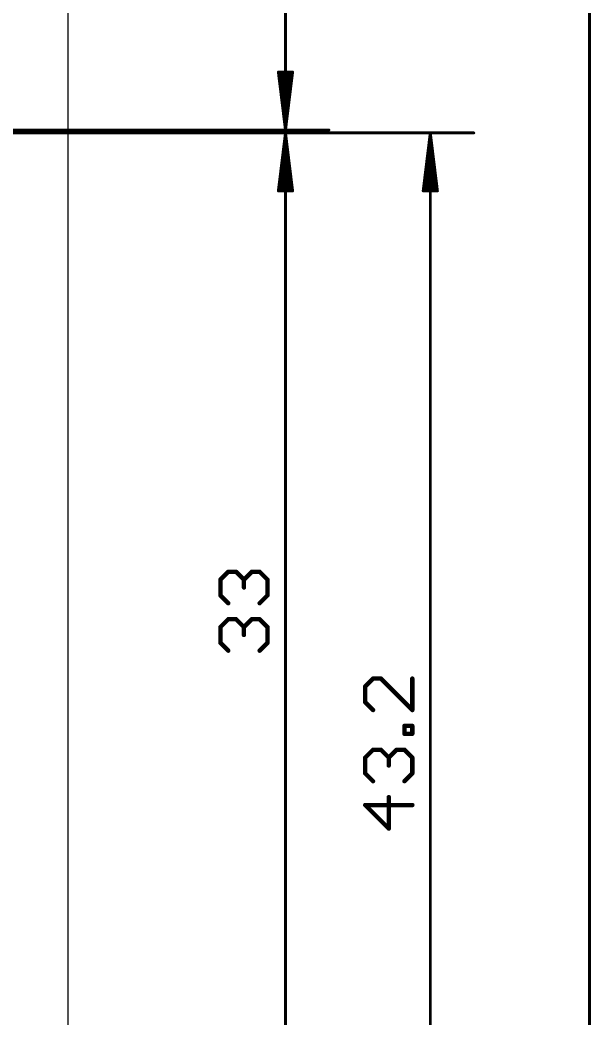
# Model space of a CAD drawing. Extents: x -10 to 70, y -21 to 116.
# Drawn here: x 48.33 to 68.05, y 12.58 to 47.03 of the extents above; entities that cross this region are included whole.
import ezdxf

# ---------------------------------------------------------------- set-up
doc = ezdxf.new("R2010")
doc.units = 0
doc.layers.add('20', color=7, linetype='CONTINUOUS')
doc.layers.add('47', color=253, linetype='CONTINUOUS')

msp = doc.modelspace()

# ---------------------------------------------------------------- linework, layer by layer
at = {"layer": '20'}
msp.add_line((50, 0), (50, 50), dxfattribs=at)
at = {"layer": '47'}
for points, const_width in [([(68, 0), (68, 100)], 0.1), ([(57.5, 43.23), (57.5, 95.4465)], 0.1), ([(57.5, 43.23), (57.2544, 45.23)], 0.1), ([(57.2544, 45.23), (57.7456, 45.23)], 0.1), ([(57.5, 43.23), (57.3, 45.23)], 0.1), ([(57.5, 43.23), (57.4, 45.23)], 0.1), ([(57.7456, 45.23), (57.5, 43.23)], 0.1), ([(57.6, 45.23), (57.5, 43.23)], 0.1), ([(57.7, 45.23), (57.5, 43.23)], 0.1), ([(6.1995, 43.13), (64, 43.13)], 0.1), ([(6.1995, 43.13), (59, 43.13)], 0.1), ([(44.3495, 43.23), (59, 43.23)], 0.1), ([(57.5, 43.13), (57.2544, 41.13)], 0.1), ([(57.5, 43.13), (57.3, 41.13)], 0.1), ([(57.5, 43.13), (57.4, 41.13)], 0.1), ([(57.5, 10.08), (57.5, 43.13)], 0.1), ([(57.7456, 41.13), (57.5, 43.13)], 0.1), ([(57.6, 41.13), (57.5, 43.13)], 0.1), ([(57.7, 41.13), (57.5, 43.13)], 0.1), ([(62.5, 43.13), (62.2544, 41.13)], 0.1), ([(62.5, 43.13), (62.3, 41.13)], 0.1), ([(62.5, 43.13), (62.4, 41.13)], 0.1), ([(62.5, -0.08), (62.5, 43.13)], 0.1), ([(62.7456, 41.13), (62.5, 43.13)], 0.1), ([(62.6, 41.13), (62.5, 43.13)], 0.1), ([(62.7, 41.13), (62.5, 43.13)], 0.1), ([(57.2544, 41.13), (57.7456, 41.13)], 0.1), ([(62.2544, 41.13), (62.7456, 41.13)], 0.1), ([(55.2523, 27.7126), (55.5235, 27.9838)], 0.1524), ([(55.5235, 27.9838), (55.7946, 27.9838)], 0.1524), ([(55.7946, 27.9838), (56.0658, 27.7126)], 0.1524), ([(56.0658, 27.7126), (56.337, 27.9838)], 0.1524), ([(56.337, 27.9838), (56.6081, 27.9838)], 0.1524), ([(56.6081, 27.9838), (56.8793, 27.7126)], 0.1524), ([(55.2523, 27.1703), (55.2523, 27.7126)], 0.1524), ([(56.0658, 27.7126), (56.0658, 27.4415)], 0.1524), ([(56.8793, 27.7126), (56.8793, 27.1703)], 0.1524), ([(55.5235, 26.8991), (55.2523, 27.1703)], 0.1524), ([(56.8793, 27.1703), (56.6081, 26.8991)], 0.1524), ([(55.2523, 26.0755), (55.5235, 26.3466)], 0.1524), ([(55.5235, 26.3466), (55.7946, 26.3466)], 0.1524), ([(55.7946, 26.3466), (56.0658, 26.0755)], 0.1524), ([(56.0658, 26.0755), (56.337, 26.3466)], 0.1524), ([(56.337, 26.3466), (56.6081, 26.3466)], 0.1524), ([(56.6081, 26.3466), (56.8793, 26.0755)], 0.1524), ([(55.2523, 25.5332), (55.2523, 26.0755)], 0.1524), ([(56.0658, 26.0755), (56.0658, 25.8043)], 0.1524), ([(56.8793, 26.0755), (56.8793, 25.5332)], 0.1524), ([(55.5235, 25.262), (55.2523, 25.5332)], 0.1524), ([(56.8793, 25.5332), (56.6081, 25.262)], 0.1524), ([(60.5235, 24.2974), (60.2523, 24.0262)], 0.1524), ([(60.7946, 24.2974), (60.5235, 24.2974)], 0.1524), ([(61.8793, 23.2127), (60.7946, 24.2974)], 0.1524), ([(61.8793, 24.2974), (61.8793, 23.2127)], 0.1524), ([(60.2523, 24.0262), (60.2523, 23.4839)], 0.1524), ([(60.2523, 23.4839), (60.5235, 23.2127)], 0.1524), ([(61.6081, 22.3941), (61.6081, 22.6653)], 0.1524), ([(61.6081, 22.6653), (61.8793, 22.6653)], 0.1524), ([(61.8793, 22.6653), (61.8793, 22.3941)], 0.1524), ([(61.8793, 22.3941), (61.6081, 22.3941)], 0.1524), ([(60.2523, 21.5705), (60.5235, 21.8416)], 0.1524), ([(60.5235, 21.8416), (60.7946, 21.8416)], 0.1524), ([(60.7946, 21.8416), (61.0658, 21.5705)], 0.1524), ([(61.0658, 21.5705), (61.337, 21.8416)], 0.1524), ([(61.337, 21.8416), (61.6081, 21.8416)], 0.1524), ([(61.6081, 21.8416), (61.8793, 21.5705)], 0.1524), ([(60.2523, 21.0281), (60.2523, 21.5705)], 0.1524), ([(61.0658, 21.5705), (61.0658, 21.2993)], 0.1524), ([(61.8793, 21.5705), (61.8793, 21.0281)], 0.1524), ([(60.5235, 20.757), (60.2523, 21.0281)], 0.1524), ([(61.8793, 21.0281), (61.6081, 20.757)], 0.1524), ([(61.8793, 19.9333), (60.2523, 19.9333)], 0.1524), ([(60.2523, 19.9333), (61.0658, 19.1198)], 0.1524), ([(61.0658, 19.1198), (61.0658, 20.2045)], 0.1524)]:
    msp.add_lwpolyline(points, dxfattribs=dict(at, const_width=const_width))
for points, const_width in [([(57.2792, 45.233, 1), (57.2296, 45.227)], 0.05), ([(57.2544, 45.255, 1), (57.2544, 45.205)], 0.05), ([(57.3249, 45.2325, 1), (57.2751, 45.2275)], 0.05), ([(57.425, 45.2312, 1), (57.375, 45.2288)], 0.05), ([(57.625, 45.2288, 1), (57.575, 45.2312)], 0.05), ([(57.7249, 45.2275, 1), (57.6751, 45.2325)], 0.05), ([(57.7704, 45.227, 1), (57.7208, 45.233)], 0.05), ([(57.7456, 45.205, 1), (57.7456, 45.255)], 0.05), ([(57.4752, 43.233, 1), (57.5248, 43.227)], 0.05), ([(57.4751, 43.2325, 1), (57.5249, 43.2275)], 0.05), ([(57.475, 43.2288, 1), (57.525, 43.2312)], 0.05), ([(57.475, 43.2312, 1), (57.525, 43.2288)], 0.05), ([(57.475, 43.23, 1), (57.525, 43.23)], 0.05), ([(57.525, 43.13, 1), (57.475, 43.13)], 0.05), ([(57.5248, 43.133, 1), (57.4752, 43.127)], 0.05), ([(57.525, 43.1288, 1), (57.475, 43.1312)], 0.05), ([(57.525, 43.1312, 1), (57.475, 43.1288)], 0.05), ([(57.5249, 43.1325, 1), (57.4751, 43.1275)], 0.05), ([(57.4751, 43.2275, 1), (57.5249, 43.2325)], 0.05), ([(57.5249, 43.1275, 1), (57.4751, 43.1325)], 0.05), ([(57.4752, 43.227, 1), (57.5248, 43.233)], 0.05), ([(57.5248, 43.127, 1), (57.4752, 43.133)], 0.05), ([(59, 43.205, 1), (59, 43.255)], 0.05), ([(59, 43.105, 1), (59, 43.155)], 0.05), ([(62.525, 43.13, 1), (62.475, 43.13)], 0.05), ([(62.5248, 43.133, 1), (62.4752, 43.127)], 0.05), ([(62.525, 43.1288, 1), (62.475, 43.1312)], 0.05), ([(62.525, 43.1312, 1), (62.475, 43.1288)], 0.05), ([(62.5249, 43.1325, 1), (62.4751, 43.1275)], 0.05), ([(62.5249, 43.1275, 1), (62.4751, 43.1325)], 0.05), ([(62.5248, 43.127, 1), (62.4752, 43.133)], 0.05), ([(64, 43.105, 1), (64, 43.155)], 0.05), ([(57.2544, 41.155, 1), (57.2544, 41.105)], 0.05), ([(57.2296, 41.133, 1), (57.2792, 41.127)], 0.05), ([(57.2751, 41.1325, 1), (57.3249, 41.1275)], 0.05), ([(57.375, 41.1312, 1), (57.425, 41.1288)], 0.05), ([(57.575, 41.1288, 1), (57.625, 41.1312)], 0.05), ([(57.6751, 41.1275, 1), (57.7249, 41.1325)], 0.05), ([(57.7208, 41.127, 1), (57.7704, 41.133)], 0.05), ([(57.7456, 41.105, 1), (57.7456, 41.155)], 0.05), ([(62.2544, 41.155, 1), (62.2544, 41.105)], 0.05), ([(62.2296, 41.133, 1), (62.2792, 41.127)], 0.05), ([(62.2751, 41.1325, 1), (62.3249, 41.1275)], 0.05), ([(62.375, 41.1312, 1), (62.425, 41.1288)], 0.05), ([(62.575, 41.1288, 1), (62.625, 41.1312)], 0.05), ([(62.6751, 41.1275, 1), (62.7249, 41.1325)], 0.05), ([(62.7208, 41.127, 1), (62.7704, 41.133)], 0.05), ([(62.7456, 41.105, 1), (62.7456, 41.155)], 0.05), ([(55.5235, 28.0219, 1), (55.5235, 27.9457)], 0.0762), ([(55.5504, 27.9569, 1), (55.4965, 28.0107)], 0.0762), ([(55.8216, 28.0107, 1), (55.7677, 27.9569)], 0.0762), ([(55.7946, 27.9457, 1), (55.7946, 28.0219)], 0.0762), ([(56.337, 28.0219, 1), (56.337, 27.9457)], 0.0762), ([(56.3639, 27.9569, 1), (56.31, 28.0107)], 0.0762), ([(56.6351, 28.0107, 1), (56.5812, 27.9569)], 0.0762), ([(56.6081, 27.9457, 1), (56.6081, 28.0219)], 0.0762), ([(55.2904, 27.7126, 1), (55.2142, 27.7126)], 0.0762), ([(55.2254, 27.7396, 1), (55.2793, 27.6857)], 0.0762), ([(56.1039, 27.7126, 1), (56.0277, 27.7126)], 0.0762), ([(56.0389, 27.7396, 1), (56.0927, 27.6857)], 0.0762), ([(56.0389, 27.6857, 1), (56.0927, 27.7396)], 0.0762), ([(56.9174, 27.7126, 1), (56.8412, 27.7126)], 0.0762), ([(56.8524, 27.6857, 1), (56.9062, 27.7396)], 0.0762), ([(55.2793, 27.1972, 1), (55.2254, 27.1434)], 0.0762), ([(56.0277, 27.4415, 1), (56.1039, 27.4415)], 0.0762), ([(56.9062, 27.1434, 1), (56.8524, 27.1972)], 0.0762), ([(55.2142, 27.1703, 1), (55.2904, 27.1703)], 0.0762), ([(55.4965, 26.8722, 1), (55.5504, 26.9261)], 0.0762), ([(56.5812, 26.9261, 1), (56.6351, 26.8722)], 0.0762), ([(56.8412, 27.1703, 1), (56.9174, 27.1703)], 0.0762), ([(55.5235, 26.3847, 1), (55.5235, 26.3085)], 0.0762), ([(55.5504, 26.3197, 1), (55.4965, 26.3736)], 0.0762), ([(55.8216, 26.3736, 1), (55.7677, 26.3197)], 0.0762), ([(55.7946, 26.3085, 1), (55.7946, 26.3847)], 0.0762), ([(56.337, 26.3847, 1), (56.337, 26.3085)], 0.0762), ([(56.3639, 26.3197, 1), (56.31, 26.3736)], 0.0762), ([(56.6351, 26.3736, 1), (56.5812, 26.3197)], 0.0762), ([(56.6081, 26.3085, 1), (56.6081, 26.3847)], 0.0762), ([(55.2904, 26.0755, 1), (55.2142, 26.0755)], 0.0762), ([(55.2254, 26.1024, 1), (55.2793, 26.0485)], 0.0762), ([(56.1039, 26.0755, 1), (56.0277, 26.0755)], 0.0762), ([(56.0389, 26.1024, 1), (56.0927, 26.0485)], 0.0762), ([(56.0277, 25.8043, 1), (56.1039, 25.8043)], 0.0762), ([(56.0389, 26.0485, 1), (56.0927, 26.1024)], 0.0762), ([(56.9174, 26.0755, 1), (56.8412, 26.0755)], 0.0762), ([(56.8524, 26.0485, 1), (56.9062, 26.1024)], 0.0762), ([(55.2793, 25.5601, 1), (55.2254, 25.5062)], 0.0762), ([(55.2142, 25.5332, 1), (55.2904, 25.5332)], 0.0762), ([(56.8412, 25.5332, 1), (56.9174, 25.5332)], 0.0762), ([(56.9062, 25.5062, 1), (56.8524, 25.5601)], 0.0762), ([(55.4965, 25.235, 1), (55.5504, 25.2889)], 0.0762), ([(56.5812, 25.2889, 1), (56.6351, 25.235)], 0.0762), ([(60.5235, 24.3355, 1), (60.5235, 24.2593)], 0.0762), ([(60.5504, 24.2704, 1), (60.4965, 24.3243)], 0.0762), ([(60.8216, 24.3243, 1), (60.7677, 24.2704)], 0.0762), ([(60.7946, 24.2593, 1), (60.7946, 24.3355)], 0.0762), ([(61.9174, 24.2974, 1), (61.8412, 24.2974)], 0.0762), ([(60.2904, 24.0262, 1), (60.2142, 24.0262)], 0.0762), ([(60.2254, 24.0531, 1), (60.2793, 23.9993)], 0.0762), ([(60.2793, 23.5108, 1), (60.2254, 23.4569)], 0.0762), ([(60.2142, 23.4839, 1), (60.2904, 23.4839)], 0.0762), ([(60.4965, 23.1858, 1), (60.5504, 23.2396)], 0.0762), ([(61.8412, 23.2127, 1), (61.9174, 23.2127)], 0.0762), ([(61.8524, 23.1858, 1), (61.9062, 23.2396)], 0.0762), ([(61.6462, 22.6653, 1), (61.57, 22.6653)], 0.0762), ([(61.6081, 22.7034, 1), (61.6081, 22.6272)], 0.0762), ([(61.9174, 22.6653, 1), (61.8412, 22.6653)], 0.0762), ([(61.8793, 22.6272, 1), (61.8793, 22.7034)], 0.0762), ([(61.6081, 22.4322, 1), (61.6081, 22.356)], 0.0762), ([(61.57, 22.3941, 1), (61.6462, 22.3941)], 0.0762), ([(61.8412, 22.3941, 1), (61.9174, 22.3941)], 0.0762), ([(61.8793, 22.356, 1), (61.8793, 22.4322)], 0.0762), ([(60.5235, 21.8797, 1), (60.5235, 21.8035)], 0.0762), ([(60.5504, 21.8147, 1), (60.4965, 21.8686)], 0.0762), ([(60.8216, 21.8686, 1), (60.7677, 21.8147)], 0.0762), ([(60.7946, 21.8035, 1), (60.7946, 21.8797)], 0.0762), ([(61.337, 21.8797, 1), (61.337, 21.8035)], 0.0762), ([(61.3639, 21.8147, 1), (61.31, 21.8686)], 0.0762), ([(61.6351, 21.8686, 1), (61.5812, 21.8147)], 0.0762), ([(61.6081, 21.8035, 1), (61.6081, 21.8797)], 0.0762), ([(60.2904, 21.5705, 1), (60.2142, 21.5705)], 0.0762), ([(60.2254, 21.5974, 1), (60.2793, 21.5435)], 0.0762), ([(61.1039, 21.5705, 1), (61.0277, 21.5705)], 0.0762), ([(61.0389, 21.5974, 1), (61.0927, 21.5435)], 0.0762), ([(61.0389, 21.5435, 1), (61.0927, 21.5974)], 0.0762), ([(61.9174, 21.5705, 1), (61.8412, 21.5705)], 0.0762), ([(61.8524, 21.5435, 1), (61.9062, 21.5974)], 0.0762), ([(60.2793, 21.0551, 1), (60.2254, 21.0012)], 0.0762), ([(60.2142, 21.0281, 1), (60.2904, 21.0281)], 0.0762), ([(61.0277, 21.2993, 1), (61.1039, 21.2993)], 0.0762), ([(61.8412, 21.0281, 1), (61.9174, 21.0281)], 0.0762), ([(61.9062, 21.0012, 1), (61.8524, 21.0551)], 0.0762), ([(60.4965, 20.73, 1), (60.5504, 20.7839)], 0.0762), ([(61.5812, 20.7839, 1), (61.6351, 20.73)], 0.0762), ([(60.2523, 19.9714, 1), (60.2523, 19.8952)], 0.0762), ([(60.2793, 19.9602, 1), (60.2254, 19.9064)], 0.0762), ([(61.1039, 20.2045, 1), (61.0277, 20.2045)], 0.0762), ([(61.8793, 19.8952, 1), (61.8793, 19.9714)], 0.0762), ([(61.0277, 19.1198, 1), (61.1039, 19.1198)], 0.0762), ([(61.0389, 19.0929, 1), (61.0927, 19.1468)], 0.0762)]:
    msp.add_lwpolyline(points, format="xyb", dxfattribs=dict(at, const_width=const_width))

doc.saveas('drawing.dxf')
